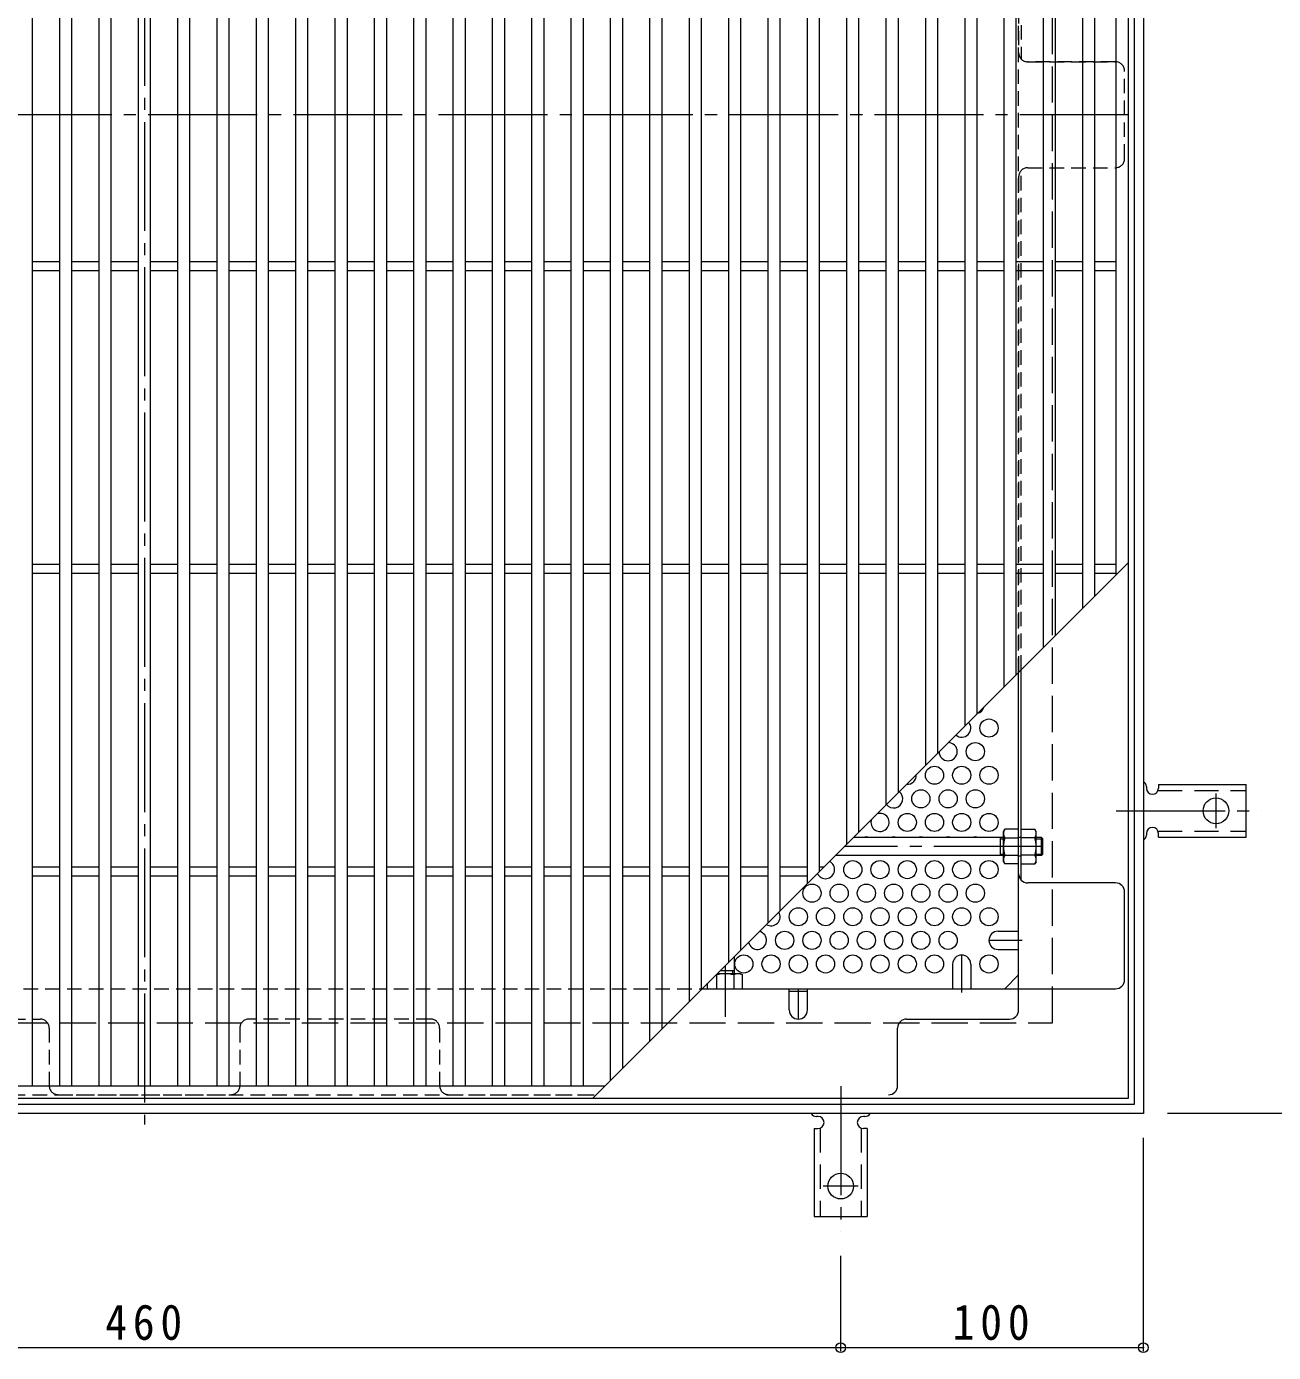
# Model space of a CAD drawing. Units: millimetres at full size, sheet at 1:4. Extents: x -950 to 1126, y -781 to 780.
# Drawn here: x -533.7 to -121.7, y -85.8 to 352.3 of the extents above; entities that cross this region are included whole.
import ezdxf

# ---------------------------------------------------------------- set-up
doc = ezdxf.new("R2010")
doc.units = ezdxf.units.MM
doc.header["$LTSCALE"] = 4
doc.header["$PDMODE"] = 32
doc.header["$PDSIZE"] = 3.2
for name, pattern in [('CHAIN1', [8, 5, -1, 1, -1]), ('CHAIN2', [12, 9, -1, 1, -1]), ('DASHED1', [1.8, 1.2, -0.6]), ('DASHED2', [3, 2, -1]), ('DASHED3', [4, 3, -1])]:
    doc.linetypes.add(name, pattern=pattern)
for name, color, linetype, lineweight in [('A-1_躯体', 2, 'Continuous', 9), ('A-2_仕上', 3, 'Continuous', 9), ('A-4_その他', 7, 'Continuous', 9), ('A-6_寸法', 2, 'Continuous', 9), ('A-7_ハッチ', 2, 'Continuous', 9), ('A-8_記号', 2, 'Continuous', 9), ('A-A_ﾊｯﾁ-ﾜｸ', 3, 'Continuous', 9), ('A-B_ﾊｯﾁ', 2, 'Continuous', 9)]:
    doc.layers.add(name, color=color, linetype=linetype, lineweight=lineweight)
doc.styles.add('ＭＳ ゴシック', font='')
doc.styles.get('ＭＳ ゴシック').set_extended_font_data('MS Gothic')

msp = doc.modelspace()

# ---------------------------------------------------------------- linework, layer by layer
at = {"layer": 'A-1_躯体'}
for p, q in [((-164.713, 653.162), (-164.713, -6.838)), ((-167.713, 650.162), (-167.713, -3.838)), ((-167.713, -3.838), (-821.713, -3.838)), ((-164.713, -6.838), (-824.713, -6.838))]:
    msp.add_line(p, q, dxfattribs=at)
at = {"layer": 'A-1_躯体', "linetype": 'DASHED3'}
for p, q in [((-194.713, 23.162), (-194.713, 623.161)), ((-794.713, 23.162), (-194.713, 23.162))]:
    msp.add_line(p, q, dxfattribs=at)
at = {"layer": 'A-2_仕上'}
for p, q in [((-531.714, 2.162), (-531.714, 644.161)), ((-522.713, 2.162), (-522.713, 644.161)), ((-518.714, 2.162), (-518.714, 644.161)), ((-509.714, 2.162), (-509.714, 644.161)), ((-505.714, 2.162), (-505.714, 644.161)), ((-496.714, 2.162), (-496.714, 644.161)), ((-492.714, 2.162), (-492.714, 644.161)), ((-483.714, 2.162), (-483.714, 644.161)), ((-479.714, 2.162), (-479.714, 644.161)), ((-470.714, 2.162), (-470.714, 644.161)), ((-466.714, 2.162), (-466.714, 644.161)), ((-457.714, 2.162), (-457.714, 644.161)), ((-453.714, 2.162), (-453.714, 644.161)), ((-444.714, 2.162), (-444.714, 644.161)), ((-440.714, 2.162), (-440.714, 644.161)), ((-431.714, 2.162), (-431.714, 644.161)), ((-427.714, 2.162), (-427.714, 644.161)), ((-418.714, 2.162), (-418.714, 644.161)), ((-414.714, 2.162), (-414.714, 644.161)), ((-405.714, 2.162), (-405.714, 644.161)), ((-401.714, 2.162), (-401.714, 644.161)), ((-392.714, 2.162), (-392.714, 644.161)), ((-388.714, 2.162), (-388.714, 644.161)), ((-379.714, 2.162), (-379.714, 644.161)), ((-375.714, 2.162), (-375.714, 644.161)), ((-366.714, 2.162), (-366.714, 644.161)), ((-362.714, 2.162), (-362.714, 644.161)), ((-353.714, 2.162), (-353.714, 644.161)), ((-349.714, 2.162), (-349.714, 644.161)), ((-340.714, 4.162), (-340.714, 644.161)), ((-336.714, 8.162), (-336.714, 644.161)), ((-327.714, 17.162), (-327.714, 644.161)), ((-323.714, 21.162), (-323.714, 644.161)), ((-314.713, 30.162), (-314.713, 644.161)), ((-310.714, 34.162), (-310.714, 644.161)), ((-301.713, 43.162), (-301.713, 644.161)), ((-297.713, 47.162), (-297.713, 644.161)), ((-288.713, 56.162), (-288.713, 644.161)), ((-284.713, 60.162), (-284.713, 644.161)), ((-275.713, 69.162), (-275.713, 644.161)), ((-271.713, 73.162), (-271.713, 644.161)), ((-262.713, 82.162), (-262.713, 644.161)), ((-258.713, 86.162), (-258.713, 644.161)), ((-249.713, 95.163), (-249.713, 644.161)), ((-245.713, 644.161), (-245.713, 99.162)), ((-236.713, 644.161), (-236.713, 108.163)), ((-232.713, 644.161), (-232.713, 112.163)), ((-223.713, 644.161), (-223.713, 121.163)), ((-219.713, 644.161), (-219.713, 125.163)), ((-210.712, 134.163), (-210.712, 644.161)), ((-206.713, 138.163), (-206.713, 644.161)), ((-197.712, 147.163), (-197.712, 644.161)), ((-193.712, 151.163), (-193.712, 644.161)), ((-184.712, 160.163), (-184.712, 644.161)), ((-180.712, 164.163), (-180.712, 644.161)), ((-173.713, 171.162), (-173.713, 644.161)), ((-169.713, 648.162), (-169.713, -1.838)), ((-531.714, 274.662), (-522.713, 274.662)), ((-531.714, 271.662), (-522.713, 271.662)), ((-518.714, 274.662), (-509.714, 274.662)), ((-518.714, 271.662), (-509.714, 271.662)), ((-505.714, 274.662), (-496.714, 274.662)), ((-505.714, 271.662), (-496.714, 271.662)), ((-492.714, 274.662), (-483.714, 274.662)), ((-492.714, 271.662), (-483.714, 271.662)), ((-479.714, 274.662), (-470.714, 274.662)), ((-479.714, 271.662), (-470.714, 271.662)), ((-466.714, 274.662), (-457.714, 274.662)), ((-466.714, 271.662), (-457.714, 271.662)), ((-453.714, 274.662), (-444.714, 274.662)), ((-453.714, 271.662), (-444.714, 271.662)), ((-440.714, 274.662), (-431.714, 274.662)), ((-440.714, 271.662), (-431.714, 271.662)), ((-427.714, 274.662), (-418.714, 274.662)), ((-427.714, 271.662), (-418.714, 271.662)), ((-414.714, 274.662), (-405.714, 274.662)), ((-414.714, 271.662), (-405.714, 271.662)), ((-401.714, 274.662), (-392.714, 274.662)), ((-401.714, 271.662), (-392.714, 271.662)), ((-388.714, 274.662), (-379.714, 274.662)), ((-388.714, 271.662), (-379.714, 271.662)), ((-375.714, 274.662), (-366.714, 274.662)), ((-375.714, 271.662), (-366.714, 271.662)), ((-362.714, 274.662), (-353.714, 274.662)), ((-362.714, 271.662), (-353.714, 271.662)), ((-349.714, 274.662), (-340.714, 274.662)), ((-349.714, 271.662), (-340.714, 271.662)), ((-336.714, 274.662), (-327.714, 274.662)), ((-336.714, 271.662), (-327.714, 271.662)), ((-323.714, 274.662), (-314.713, 274.662)), ((-323.714, 271.662), (-314.713, 271.662)), ((-310.714, 274.662), (-301.713, 274.662)), ((-310.714, 271.662), (-301.713, 271.662)), ((-297.714, 274.662), (-288.713, 274.662)), ((-297.714, 271.662), (-288.713, 271.662)), ((-284.714, 274.662), (-275.713, 274.662)), ((-284.714, 271.662), (-275.713, 271.662)), ((-271.713, 274.662), (-262.713, 274.662)), ((-271.713, 271.662), (-262.713, 271.662)), ((-258.713, 274.662), (-249.713, 274.662)), ((-258.713, 271.662), (-249.713, 271.662)), ((-245.713, 274.662), (-236.713, 274.662)), ((-245.713, 271.662), (-236.713, 271.662)), ((-232.713, 274.662), (-223.713, 274.662)), ((-232.713, 271.662), (-223.713, 271.662)), ((-219.713, 274.662), (-210.712, 274.662)), ((-219.713, 271.662), (-210.712, 271.662)), ((-206.713, 274.662), (-197.712, 274.662)), ((-206.713, 271.662), (-197.712, 271.662)), ((-193.713, 274.662), (-184.712, 274.662)), ((-193.713, 271.662), (-184.712, 271.662)), ((-180.713, 274.662), (-173.713, 274.662)), ((-180.713, 271.662), (-173.713, 271.662)), ((-531.714, 174.662), (-522.713, 174.662)), ((-531.714, 171.662), (-522.713, 171.662)), ((-518.714, 174.662), (-509.714, 174.662)), ((-518.714, 171.662), (-509.714, 171.662)), ((-505.714, 174.662), (-496.714, 174.662)), ((-505.714, 171.662), (-496.714, 171.662)), ((-492.714, 174.662), (-483.714, 174.662)), ((-492.714, 171.662), (-483.714, 171.662)), ((-479.714, 174.662), (-470.714, 174.662)), ((-479.714, 171.662), (-470.714, 171.662)), ((-466.714, 174.662), (-457.714, 174.662)), ((-466.714, 171.662), (-457.714, 171.662)), ((-453.714, 174.662), (-444.714, 174.662)), ((-453.714, 171.662), (-444.714, 171.662)), ((-440.714, 174.662), (-431.714, 174.662)), ((-440.714, 171.662), (-431.714, 171.662)), ((-427.714, 174.662), (-418.714, 174.662)), ((-427.714, 171.662), (-418.714, 171.662)), ((-414.714, 174.662), (-405.714, 174.662)), ((-414.714, 171.662), (-405.714, 171.662)), ((-401.714, 174.662), (-392.714, 174.662)), ((-401.714, 171.662), (-392.714, 171.662)), ((-388.714, 174.662), (-379.714, 174.662)), ((-388.714, 171.662), (-379.714, 171.662)), ((-375.714, 174.662), (-366.714, 174.662)), ((-375.714, 171.662), (-366.714, 171.662)), ((-362.714, 174.662), (-353.714, 174.662)), ((-362.714, 171.662), (-353.714, 171.662)), ((-349.714, 174.662), (-340.714, 174.662)), ((-349.714, 171.662), (-340.714, 171.662)), ((-169.713, 175.163), (-346.713, -1.838)), ((-336.714, 174.662), (-327.714, 174.662)), ((-336.714, 171.662), (-327.714, 171.662)), ((-323.714, 174.662), (-314.713, 174.662)), ((-323.714, 171.662), (-314.713, 171.662)), ((-310.714, 174.662), (-301.713, 174.662)), ((-310.714, 171.662), (-301.713, 171.662)), ((-297.714, 174.662), (-288.713, 174.662)), ((-297.714, 171.662), (-288.713, 171.662)), ((-284.714, 174.662), (-275.713, 174.662)), ((-284.714, 171.662), (-275.713, 171.662)), ((-271.713, 174.662), (-262.713, 174.662)), ((-271.713, 171.662), (-262.713, 171.662)), ((-258.713, 174.662), (-249.713, 174.662)), ((-258.713, 171.662), (-249.713, 171.662)), ((-245.713, 174.662), (-236.713, 174.662)), ((-245.713, 171.662), (-236.713, 171.662)), ((-232.713, 174.662), (-223.713, 174.662)), ((-232.713, 171.662), (-223.713, 171.662)), ((-219.713, 174.662), (-210.712, 174.662)), ((-219.713, 171.662), (-210.712, 171.662)), ((-206.713, 174.662), (-197.712, 174.662)), ((-206.713, 171.662), (-197.712, 171.662)), ((-193.713, 174.662), (-184.712, 174.662)), ((-193.713, 171.662), (-184.712, 171.662)), ((-180.713, 174.662), (-173.713, 174.662)), ((-180.713, 171.662), (-173.713, 171.662)), ((-531.714, 74.662), (-522.713, 74.662)), ((-518.714, 74.662), (-509.714, 74.662)), ((-505.714, 74.662), (-496.714, 74.662)), ((-492.714, 74.662), (-483.714, 74.662)), ((-479.714, 74.662), (-470.714, 74.662)), ((-466.714, 74.662), (-457.714, 74.662)), ((-453.714, 74.662), (-444.714, 74.662)), ((-440.714, 74.662), (-431.714, 74.662)), ((-427.714, 74.662), (-418.714, 74.662)), ((-414.714, 74.662), (-405.714, 74.662)), ((-401.714, 74.662), (-392.714, 74.662)), ((-388.714, 74.662), (-379.714, 74.662)), ((-375.714, 74.662), (-366.714, 74.662)), ((-362.714, 74.662), (-353.714, 74.662)), ((-349.714, 74.662), (-340.714, 74.662)), ((-336.714, 74.662), (-327.714, 74.662)), ((-323.714, 74.662), (-314.713, 74.662)), ((-310.714, 74.662), (-301.713, 74.662)), ((-297.714, 74.662), (-288.713, 74.662)), ((-284.714, 74.662), (-275.713, 74.662)), ((-271.713, 74.662), (-270.213, 74.662)), ((-531.714, 71.662), (-522.713, 71.662)), ((-518.714, 71.662), (-509.714, 71.662)), ((-505.714, 71.662), (-496.714, 71.662)), ((-492.714, 71.662), (-483.714, 71.662)), ((-479.714, 71.662), (-470.714, 71.662)), ((-466.714, 71.662), (-457.714, 71.662)), ((-453.714, 71.662), (-444.714, 71.662)), ((-440.714, 71.662), (-431.714, 71.662)), ((-427.714, 71.662), (-418.714, 71.662)), ((-414.714, 71.662), (-405.714, 71.662)), ((-401.714, 71.662), (-392.714, 71.662)), ((-388.714, 71.662), (-379.714, 71.662)), ((-375.714, 71.662), (-366.714, 71.662)), ((-362.714, 71.662), (-353.714, 71.662)), ((-349.714, 71.662), (-340.714, 71.662)), ((-336.714, 71.662), (-327.714, 71.662)), ((-323.714, 71.662), (-314.713, 71.662)), ((-310.714, 71.662), (-301.713, 71.662)), ((-297.714, 71.662), (-288.713, 71.662)), ((-284.714, 71.662), (-275.713, 71.662)), ((-342.714, 2.162), (-819.713, 2.162)), ((-169.713, -1.838), (-819.713, -1.838))]:
    msp.add_line(p, q, dxfattribs=at)
at = {"layer": 'A-4_その他'}
for p, q in [((-86.136, -6.838), (-156.713, -6.838)), ((-164.713, -85.415), (-164.713, -14.838)), ((-264.713, -85.415), (-264.713, -53.838)), ((-724.712, -84.215), (-264.713, -84.215)), ((-264.713, -84.215), (-164.713, -84.215))]:
    msp.add_line(p, q, dxfattribs=at)
for p in [(-264.713, -84.215), (-164.713, -84.215)]:
    msp.add_point(p, dxfattribs=at)
at = {"layer": 'A-6_寸法'}
for centre in [(-215.713, 120.512), (-220.213, 112.718), (-233.713, 104.924), (-224.713, 104.924), (-215.713, 104.924), (-238.213, 97.13), (-229.213, 97.13), (-220.213, 97.13), (-242.713, 89.335), (-233.713, 89.335), (-224.713, 89.335), (-215.713, 89.335), (-260.713, 73.747), (-251.713, 73.747), (-242.713, 73.747), (-233.713, 73.747), (-224.713, 73.747), (-215.713, 73.747), (-274.213, 65.953), (-265.213, 65.953), (-256.213, 65.953), (-247.213, 65.953), (-238.213, 65.953), (-229.213, 65.953), (-220.213, 65.953), (-278.713, 58.158), (-269.713, 58.158), (-260.713, 58.158), (-251.713, 58.158), (-242.713, 58.158), (-233.713, 58.158), (-224.713, 58.158), (-215.713, 58.158), (-283.213, 50.364), (-274.213, 50.364), (-265.213, 50.364), (-256.213, 50.364), (-247.213, 50.364), (-238.213, 50.364), (-229.213, 50.364), (-296.713, 42.57), (-287.713, 42.57), (-278.713, 42.57), (-269.713, 42.57), (-260.713, 42.57), (-251.713, 42.57), (-242.713, 42.57), (-233.713, 42.57), (-215.713, 42.57)]:
    msp.add_circle(centre, 3, dxfattribs=at)
for centre, start, end in [((-220.213, 128.306), 284.19114, 345.80886), ((-224.713, 120.512), 229.72788, 40.27212), ((-229.213, 112.718), 181.04974, 88.95026), ((-242.713, 104.924), 265.60418, 4.39582), ((-247.213, 97.13), 217.783, 52.217), ((-251.713, 89.335), 160.56655, 109.43345), ((-256.213, 81.541), 69.91728, 110.08272), ((-247.213, 81.541), 69.91728, 110.08272), ((-238.213, 81.541), 69.91728, 110.08272), ((-229.213, 81.541), 69.91728, 110.08272), ((-220.213, 81.541), 69.91728, 110.08272), ((-269.713, 73.747), 205.5078, 64.4922), ((-287.713, 58.158), 238.57556, 31.42444), ((-292.213, 50.364), 192.19854, 77.80146)]:
    msp.add_arc(centre, 3, start, end, dxfattribs=at)
at = {"layer": 'A-7_ハッチ', "linetype": 'CHAIN2'}
for p, q in [((-494.713, 656.759), (-494.713, -10.435)), ((-169.556, 323.162), (-819.438, 323.162))]:
    msp.add_line(p, q, dxfattribs=at)
at = {"layer": 'A-7_ハッチ', "linetype": 'DASHED1'}
for p, q in [((-205.913, 138.963), (-205.913, 618.966)), ((-205.113, 576.009), (-205.113, 341.623)), ((-173.909, 340.663), (-202.913, 340.663)), ((-170.909, 308.662), (-170.909, 337.663)), ((-205.113, 139.763), (-205.113, 304.701)), ((-202.913, 305.662), (-173.909, 305.662)), ((-205.113, 84.359), (-205.913, 84.359)), ((-205.113, 78.159), (-205.913, 78.159)), ((-815.516, 34.359), (-310.517, 34.359)), ((-589.213, 24.359), (-529.213, 24.359)), ((-400.213, 24.359), (-460.213, 24.359)), ((-526.213, 21.359), (-526.213, 2.359)), ((-463.213, 21.359), (-463.213, 2.359)), ((-397.213, 21.359), (-397.213, 2.359)), ((-523.213, -0.641), (-466.213, -0.641)), ((-394.213, -0.641), (-345.517, -0.641))]:
    msp.add_line(p, q, dxfattribs=at)
at = {"layer": 'A-7_ハッチ'}
for p, q in [((-205.913, 27.359), (-205.913, 138.963)), ((-205.113, 70.32), (-205.113, 139.763)), ((-173.909, 69.36), (-202.913, 69.36)), ((-170.909, 37.359), (-170.909, 66.36)), ((-210.525, 34.359), (-205.913, 38.971)), ((-310.517, 34.359), (-173.909, 34.359)), ((-281.713, 33.559), (-275.713, 33.559)), ((-242.914, 24.359), (-208.913, 24.359)), ((-245.914, 2.359), (-245.914, 21.359))]:
    msp.add_line(p, q, dxfattribs=at)
at = {"layer": 'A-7_ハッチ', "linetype": 'DASHED1'}
for centre, start, end in [((-202.913, 343.663), 180, 270), ((-173.909, 337.663), 0, 90), ((-173.909, 308.662), 270, 0), ((-202.913, 302.662), 90, 180), ((-529.213, 21.359), 0, 90), ((-460.213, 21.359), 90, 180), ((-400.213, 21.359), 0, 90), ((-523.213, 2.359), 180, 270), ((-466.213, 2.359), 270, 0), ((-394.213, 2.359), 180, 270)]:
    msp.add_arc(centre, 3, start, end, dxfattribs=at)
at = {"layer": 'A-7_ハッチ'}
for centre, start, end in [((-202.913, 72.36), 180, 270), ((-173.909, 66.36), 0, 90), ((-173.909, 37.359), 270, 0), ((-208.913, 27.359), 270, 0), ((-242.914, 21.359), 90, 180), ((-248.914, 2.359), 270, 0)]:
    msp.add_arc(centre, 3, start, end, dxfattribs=at)
at = {"layer": 'A-8_記号'}
for p, q in [((-212.713, 53.364), (-205.913, 53.364)), ((-212.713, 47.364), (-205.913, 47.364)), ((-227.713, 42.509), (-227.713, 34.359)), ((-221.713, 42.509), (-221.713, 34.359)), ((-281.713, 27.359), (-281.713, 34.359)), ((-275.713, 27.359), (-275.713, 34.359))]:
    msp.add_line(p, q, dxfattribs=at)
at = {"layer": 'A-8_記号', "linetype": 'CHAIN1'}
for p, q in [((-204.713, 50.364), (-215.713, 50.364)), ((-224.713, 33.159), (-224.713, 45.509)), ((-278.713, 34.359), (-278.713, 24.359))]:
    msp.add_line(p, q, dxfattribs=at)
at = {"layer": 'A-8_記号'}
for centre, start, end in [((-212.713, 50.364), 90, 270), ((-224.713, 42.509), 0, 180), ((-278.713, 27.359), 180, 0)]:
    msp.add_arc(centre, 3, start, end, dxfattribs=at)
at = {"layer": 'A-A_ﾊｯﾁ-ﾜｸ', "color": 2, "linetype": 'DASHED1'}
for p, q in [((-205.913, 574.129), (-205.913, 343.663)), ((-202.913, 340.663), (-173.909, 340.663)), ((-170.909, 308.662), (-170.909, 337.663)), ((-205.913, 302.662), (-205.913, 138.963)), ((-202.913, 305.662), (-173.909, 305.662)), ((-740.512, -0.641), (-345.517, -0.641))]:
    msp.add_line(p, q, dxfattribs=at)
at = {"layer": 'A-A_ﾊｯﾁ-ﾜｸ'}
for p, q in [((-163.713, 101.163), (-163.713, 100.663)), ((-159.713, 101.913), (-159.713, 100.663)), ((-159.713, 101.913), (-130.713, 101.913)), ((-130.713, 84.413), (-130.713, 101.913)), ((-163.713, 85.667), (-163.713, 85.154)), ((-159.713, 84.413), (-159.713, 85.663)), ((-159.713, 84.413), (-130.713, 84.413)), ((-272.208, -7.838), (-272.721, -7.838)), ((-256.713, -7.838), (-257.213, -7.838)), ((-273.463, -11.838), (-272.213, -11.838)), ((-273.463, -11.838), (-273.463, -40.838)), ((-255.963, -11.838), (-257.213, -11.838)), ((-255.963, -11.838), (-255.963, -40.838)), ((-273.463, -40.838), (-255.963, -40.838))]:
    msp.add_line(p, q, dxfattribs=at)
at = {"layer": 'A-A_ﾊｯﾁ-ﾜｸ', "linetype": 'DASHED2'}
for p, q in [((-159.859, 99.913), (-130.713, 99.913)), ((-159.859, 86.413), (-130.713, 86.413)), ((-271.463, -11.692), (-271.463, -40.838)), ((-257.963, -11.692), (-257.963, -40.838))]:
    msp.add_line(p, q, dxfattribs=at)
at = {"layer": 'A-A_ﾊｯﾁ-ﾜｸ', "color": 7, "linetype": 'CHAIN2'}
for p, q in [((-140.713, 98.939), (-140.713, 87.387)), ((-173.714, 93.163), (-125.713, 93.163)), ((-264.713, 2.163), (-264.713, -45.838)), ((-258.937, -30.838), (-270.489, -30.838))]:
    msp.add_line(p, q, dxfattribs=at)
at = {"layer": 'A-A_ﾊｯﾁ-ﾜｸ'}
for centre in [(-140.713, 93.163), (-264.713, -30.838)]:
    msp.add_circle(centre, 4.25, dxfattribs=at)
at = {"layer": 'A-A_ﾊｯﾁ-ﾜｸ', "color": 2, "linetype": 'DASHED1'}
for centre, start, end in [((-202.913, 343.663), 180, 270), ((-173.909, 337.663), 0, 90), ((-173.909, 308.662), 270, 0), ((-202.913, 302.662), 90, 180)]:
    msp.add_arc(centre, 3, start, end, dxfattribs=at)
at = {"layer": 'A-A_ﾊｯﾁ-ﾜｸ'}
for centre, start, end in [((-165.713, 101.163), 0.27597, 60.00049), ((-161.713, 100.663), 180, 0), ((-161.713, 85.663), 0, 179.86671), ((-165.713, 85.163), 299.99928, 359.75838), ((-272.713, -5.838), 209.99928, 269.75838), ((-272.213, -9.838), 270, 89.86671), ((-257.213, -9.838), 90, 270), ((-256.713, -5.838), 270.27597, 330.00049)]:
    msp.add_arc(centre, 2, start, end, dxfattribs=at)
at = {"layer": 'A-B_ﾊｯﾁ', "color": 3}
for p, q in [((-210.913, 84.359), (-260.517, 84.359)), ((-211.913, 78.359), (-211.913, 84.359)), ((-211.913, 83.859), (-210.913, 83.859)), ((-198.413, 84.359), (-200.113, 84.359)), ((-200.113, 83.859), (-197.913, 83.859)), ((-198.413, 78.359), (-198.413, 84.359)), ((-198.413, 84.359), (-197.913, 83.859)), ((-197.913, 78.859), (-197.913, 83.859)), ((-210.913, 78.359), (-266.517, 78.359)), ((-211.913, 78.859), (-210.913, 78.859)), ((-200.113, 78.859), (-197.913, 78.859)), ((-198.413, 78.359), (-200.113, 78.359)), ((-198.413, 78.359), (-197.913, 78.859)), ((-299.913, 44.963), (-299.913, 39.359)), ((-305.413, 39.463), (-305.413, 39.359)), ((-304.517, 40.359), (-299.913, 40.359)), ((-300.413, 40.359), (-300.413, 39.359))]:
    msp.add_line(p, q, dxfattribs=at)
at = {"layer": 'A-B_ﾊｯﾁ'}
for p, q in [((-210.913, 86.359), (-210.48, 87.109)), ((-210.913, 76.359), (-210.913, 86.359)), ((-205.913, 87.109), (-210.48, 87.109)), ((-210.48, 84.222), (-205.913, 84.222)), ((-205.913, 75.609), (-205.913, 87.109)), ((-205.113, 75.609), (-205.113, 87.109)), ((-205.113, 87.109), (-200.546, 87.109)), ((-200.546, 84.222), (-205.113, 84.222)), ((-200.113, 86.359), (-200.546, 87.109)), ((-200.113, 76.359), (-200.113, 86.359)), ((-210.913, 76.359), (-210.48, 75.609)), ((-210.48, 78.495), (-205.913, 78.495)), ((-205.913, 75.609), (-210.48, 75.609)), ((-200.546, 78.495), (-205.113, 78.495)), ((-205.113, 75.609), (-200.546, 75.609)), ((-200.113, 76.359), (-200.546, 75.609)), ((-308.663, 34.359), (-308.663, 36.213)), ((-305.776, 38.926), (-305.776, 34.359)), ((-305.517, 39.359), (-297.913, 39.359)), ((-300.05, 38.926), (-300.05, 34.359)), ((-297.913, 39.359), (-297.163, 38.926)), ((-297.163, 34.359), (-297.163, 38.926))]:
    msp.add_line(p, q, dxfattribs=at)
at = {"layer": 'A-B_ﾊｯﾁ', "color": 3, "linetype": 'CHAIN2'}
for p, q in [((-197.913, 81.359), (-263.517, 81.359)), ((-302.913, 41.963), (-302.913, 25.126))]:
    msp.add_line(p, q, dxfattribs=at)
at = {"layer": 'A-B_ﾊｯﾁ'}
for centre, radius, start, end in [((-207.631, 85.464), 3.29, 149.99998, 176.07924), ((-208.178, 85.699), 2.735, 180.2103, 212.68507), ((-201.23, 81.359), 9.683, 162.79973, 197.20026), ((-203.395, 85.464), 3.29, 3.92076, 30.00002), ((-202.848, 85.699), 2.735, 327.31493, 359.7897), ((-209.796, 81.359), 9.683, 342.79974, 17.20027), ((-208.178, 77.019), 2.735, 147.31491, 179.78969), ((-207.631, 77.253), 3.29, 183.92075, 210), ((-202.848, 77.019), 2.735, 0.21031, 32.68509), ((-203.395, 77.253), 3.29, 330, 356.07925), ((-307.253, 36.624), 2.735, 57.31491, 59.9618), ((-302.913, 29.676), 9.683, 72.79973, 107.20026), ((-298.573, 36.624), 2.735, 90.2103, 122.68507), ((-298.808, 36.077), 3.29, 59.99998, 86.07924)]:
    msp.add_arc(centre, radius, start, end, dxfattribs=at)

# ---------------------------------------------------------------- texts
at = {"layer": 'A-4_その他', "color": 2, "char_height": 11.73, "attachment_point": 7, "style": 'ＭＳ ゴシック'}
for s, insert in [('\\T1.27;\\W0.9;460', (-507.713, -81.815)), ('\\T1.27;\\W0.9;100', (-227.713, -81.815))]:
    msp.add_mtext(s, dxfattribs=dict(at, insert=insert))

doc.saveas('drawing.dxf')
